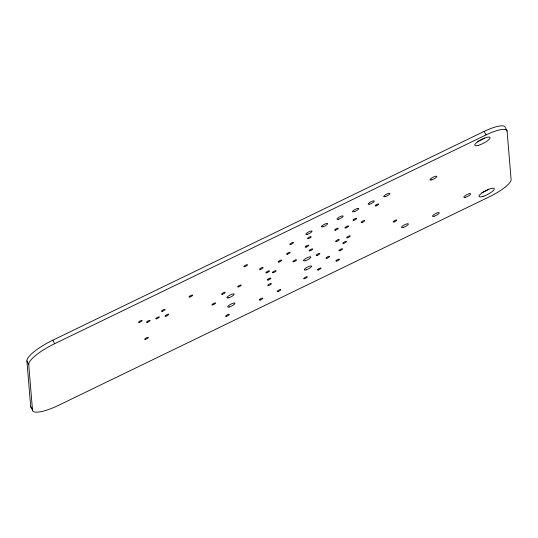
<?xml version="1.0" encoding="UTF-8"?>
<svg xmlns="http://www.w3.org/2000/svg" width="538" height="538" viewBox="0 0 538 538"><rect width="100%" height="100%" fill="white"/><g stroke="black" fill="none" stroke-linecap="round" stroke-linejoin="round"><path stroke-width="0.81" d="M31.285 407.73A28.534 7.095 -27.3 0 1 30.673 406.479L26.9 360.964A29.657 7.377 -27.3 0 1 52.805 340.191L484.207 131.38A22.946 5.703 -27.3 0 1 505.263 127.56M32.495 410.017L28.722 364.495A29.657 7.377 -27.3 0 1 54.627 343.721L486.036 134.917A22.946 5.703 -27.3 0 1 507.092 131.097L511.1 179.517A24.378 6.066 -27.3 0 1 489.802 196.592L58.682 405.262A28.534 7.095 -27.3 0 1 32.495 410.017L30.673 406.479M505.633 128.266L507.092 131.097M484.207 131.38L486.036 134.917M52.805 340.191L54.627 343.721M26.9 360.964L28.722 364.495M32.233 408.275A28.534 7.095 -27.3 0 1 31.702 408.033M488.847 189.147A8.554 2.125 -27.3 0 1 481.893 192.624M484.61 137.99A8.554 2.125 -27.3 0 1 477.657 141.467M290.762 244.366A2.051 0.511 -27.3 0 0 293.479 242.557A2.051 0.511 -27.3 0 0 290.681 243.418A2.051 0.511 -27.3 0 0 290.762 244.366M244.79 266.619A2.051 0.511 -27.3 0 0 247.507 264.81A2.051 0.511 -27.3 0 0 244.709 265.671A2.051 0.511 -27.3 0 0 244.79 266.619M162.422 311.24A2.051 0.511 -27.3 0 0 165.139 309.431A2.051 0.511 -27.3 0 0 162.341 310.291A2.051 0.511 -27.3 0 0 162.422 311.24M139.456 322.349A2.051 0.511 -27.3 0 0 142.18 320.54A2.051 0.511 -27.3 0 0 139.382 321.401A2.051 0.511 -27.3 0 0 139.456 322.349M347.595 237.762A2.051 0.511 -27.3 0 0 350.312 235.953A2.051 0.511 -27.3 0 0 347.514 236.814A2.051 0.511 -27.3 0 0 347.595 237.762M345.867 227.877A2.051 0.511 -27.3 0 0 348.584 226.068A2.051 0.511 -27.3 0 0 345.786 226.928A2.051 0.511 -27.3 0 0 345.867 227.877M318.382 269.955A2.051 0.511 -27.3 0 0 321.099 268.146A2.051 0.511 -27.3 0 0 318.301 269.007A2.051 0.511 -27.3 0 0 318.382 269.955M317.171 255.335A2.051 0.511 -27.3 0 0 319.888 253.526A2.051 0.511 -27.3 0 0 317.09 254.387A2.051 0.511 -27.3 0 0 317.171 255.335M326.969 258.2A2.051 0.511 -27.3 0 0 329.693 256.391A2.051 0.511 -27.3 0 0 326.896 257.245A2.051 0.511 -27.3 0 0 326.969 258.2M336.768 261.058A2.051 0.511 -27.3 0 0 339.491 259.249A2.051 0.511 -27.3 0 0 336.694 260.103A2.051 0.511 -27.3 0 0 336.768 261.058M268.213 279.989A2.051 0.511 -27.3 0 0 270.93 278.18A2.051 0.511 -27.3 0 0 268.132 279.04A2.051 0.511 -27.3 0 0 268.213 279.989M268.664 285.47A2.051 0.511 -27.3 0 0 271.381 283.661A2.051 0.511 -27.3 0 0 268.583 284.521A2.051 0.511 -27.3 0 0 268.664 285.47M260.204 300.016A2.051 0.511 -27.3 0 0 262.921 298.207A2.051 0.511 -27.3 0 0 260.123 299.067A2.051 0.511 -27.3 0 0 260.204 300.016M226.592 316.283A2.051 0.511 -27.3 0 0 229.309 314.474A2.051 0.511 -27.3 0 0 226.511 315.335A2.051 0.511 -27.3 0 0 226.592 316.283M166.013 316.149A2.051 0.511 -27.3 0 0 168.73 314.34A2.051 0.511 -27.3 0 0 165.933 315.201A2.051 0.511 -27.3 0 0 166.013 316.149M189.927 296.976A2.051 0.511 -27.3 0 0 192.644 295.167A2.051 0.511 -27.3 0 0 189.847 296.028A2.051 0.511 -27.3 0 0 189.927 296.976M145.623 339.323A2.051 0.511 -27.3 0 0 148.34 337.514A2.051 0.511 -27.3 0 0 145.542 338.375A2.051 0.511 -27.3 0 0 145.623 339.323M147.399 322.309A2.051 0.511 -27.3 0 0 150.115 320.5A2.051 0.511 -27.3 0 0 147.318 321.361A2.051 0.511 -27.3 0 0 147.399 322.309M304.609 278.671A2.051 0.511 -27.3 0 0 307.326 276.862A2.051 0.511 -27.3 0 0 304.528 277.722A2.051 0.511 -27.3 0 0 304.609 278.671M278.139 291.482A2.051 0.511 -27.3 0 0 280.856 289.673A2.051 0.511 -27.3 0 0 278.059 290.533A2.051 0.511 -27.3 0 0 278.139 291.482M343.735 243.351A2.051 0.511 -27.3 0 0 346.452 241.542A2.051 0.511 -27.3 0 0 343.654 242.403A2.051 0.511 -27.3 0 0 343.735 243.351M353.964 220.244A2.051 0.511 -27.3 0 0 356.681 218.428A2.051 0.511 -27.3 0 0 353.883 219.289A2.051 0.511 -27.3 0 0 353.964 220.244M266.774 272.786A2.051 0.511 -27.3 0 0 269.491 270.977A2.051 0.511 -27.3 0 0 266.693 271.838A2.051 0.511 -27.3 0 0 266.774 272.786M306.142 247.097A2.051 0.511 -27.3 0 0 308.859 245.288A2.051 0.511 -27.3 0 0 306.061 246.148A2.051 0.511 -27.3 0 0 306.142 247.097M260.419 269.377A2.051 0.511 -27.3 0 0 263.143 267.568A2.051 0.511 -27.3 0 0 260.345 268.428A2.051 0.511 -27.3 0 0 260.419 269.377M238.59 286.882A2.051 0.511 -27.3 0 0 241.306 285.073A2.051 0.511 -27.3 0 0 238.509 285.934A2.051 0.511 -27.3 0 0 238.59 286.882M222.497 294.219A2.051 0.511 -27.3 0 0 225.22 292.41A2.051 0.511 -27.3 0 0 222.423 293.271A2.051 0.511 -27.3 0 0 222.497 294.219M287.5 254.158A2.051 0.511 -27.3 0 0 290.217 252.349A2.051 0.511 -27.3 0 0 287.42 253.21A2.051 0.511 -27.3 0 0 287.5 254.158M362.087 222.429A2.051 0.511 -27.3 0 0 364.804 220.62A2.051 0.511 -27.3 0 0 362.007 221.481A2.051 0.511 -27.3 0 0 362.087 222.429M339.841 250.695A2.051 0.511 -27.3 0 0 342.558 248.886A2.051 0.511 -27.3 0 0 339.76 249.746A2.051 0.511 -27.3 0 0 339.841 250.695M308.469 238.576A2.051 0.511 -27.3 0 0 311.193 236.767A2.051 0.511 -27.3 0 0 308.395 237.628A2.051 0.511 -27.3 0 0 308.469 238.576M376.096 205.846A2.051 0.511 -27.3 0 0 378.819 204.036A2.051 0.511 -27.3 0 0 376.022 204.897A2.051 0.511 -27.3 0 0 376.096 205.846M273.338 272.631A2.051 0.511 -27.3 0 0 276.061 270.822A2.051 0.511 -27.3 0 0 273.264 271.677A2.051 0.511 -27.3 0 0 273.338 272.631M309.989 250.816A2.051 0.511 -27.3 0 0 312.706 249.007A2.051 0.511 -27.3 0 0 309.908 249.867A2.051 0.511 -27.3 0 0 309.989 250.816M279.04 261.999A2.051 0.511 -27.3 0 0 281.757 260.19A2.051 0.511 -27.3 0 0 278.96 261.051A2.051 0.511 -27.3 0 0 279.04 261.999M394.092 221.912A2.051 0.511 -27.3 0 0 396.815 220.096A2.051 0.511 -27.3 0 0 394.018 220.957A2.051 0.511 -27.3 0 0 394.092 221.912M335.604 230.123A2.051 0.511 -27.3 0 0 338.321 228.314A2.051 0.511 -27.3 0 0 335.524 229.175A2.051 0.511 -27.3 0 0 335.604 230.123M336.539 241.434A2.051 0.511 -27.3 0 0 339.263 239.625A2.051 0.511 -27.3 0 0 336.465 240.486A2.051 0.511 -27.3 0 0 336.539 241.434M434.26 216.182A3.766 0.935 -27.3 0 0 439.243 212.86A3.766 0.935 -27.3 0 0 434.119 214.44A3.766 0.935 -27.3 0 0 434.26 216.182M483.01 196.39A8.554 2.125 -27.3 0 0 494.341 188.845A8.554 2.125 -27.3 0 0 482.687 192.436A8.554 2.125 -27.3 0 0 483.01 196.39M478.773 145.233A8.554 2.125 -27.3 0 0 490.105 137.688A8.554 2.125 -27.3 0 0 478.443 141.272A8.554 2.125 -27.3 0 0 478.773 145.233M293.815 261.697A2.051 0.511 -27.3 0 0 296.532 259.888A2.051 0.511 -27.3 0 0 293.735 260.748A2.051 0.511 -27.3 0 0 293.815 261.697M156.666 318.772A2.051 0.511 -27.3 0 0 159.389 316.963A2.051 0.511 -27.3 0 0 156.592 317.824A2.051 0.511 -27.3 0 0 156.666 318.772M212.893 304.864A2.051 0.511 -27.3 0 0 215.61 303.049A2.051 0.511 -27.3 0 0 212.813 303.909A2.051 0.511 -27.3 0 0 212.893 304.864M403.318 227.386A3.827 0.948 -27.3 0 0 408.382 224.01A3.827 0.948 -27.3 0 0 403.17 225.617A3.827 0.948 -27.3 0 0 403.318 227.386M465.592 197.238A3.827 0.948 -27.3 0 0 470.656 193.868A3.827 0.948 -27.3 0 0 465.444 195.469A3.827 0.948 -27.3 0 0 465.592 197.238M431.765 179.826A3.827 0.948 -27.3 0 0 436.829 176.457A3.827 0.948 -27.3 0 0 431.617 178.058A3.827 0.948 -27.3 0 0 431.765 179.826M307.454 234.286A3.477 0.868 -27.3 0 0 312.053 231.226A3.477 0.868 -27.3 0 0 307.319 232.678A3.477 0.868 -27.3 0 0 307.454 234.286M323.022 226.754A3.477 0.868 -27.3 0 0 327.622 223.687A3.477 0.868 -27.3 0 0 322.887 225.146A3.477 0.868 -27.3 0 0 323.022 226.754M338.59 219.215A3.477 0.868 -27.3 0 0 343.197 216.148A3.477 0.868 -27.3 0 0 338.456 217.608A3.477 0.868 -27.3 0 0 338.59 219.215M354.159 211.683A3.477 0.868 -27.3 0 0 358.765 208.616A3.477 0.868 -27.3 0 0 354.024 210.076A3.477 0.868 -27.3 0 0 354.159 211.683M369.727 204.144A3.477 0.868 -27.3 0 0 374.334 201.077A3.477 0.868 -27.3 0 0 369.593 202.537A3.477 0.868 -27.3 0 0 369.727 204.144M385.295 196.612A3.477 0.868 -27.3 0 0 389.902 193.546A3.477 0.868 -27.3 0 0 385.161 194.998A3.477 0.868 -27.3 0 0 385.295 196.612M228.778 297.783A4.109 1.022 -27.3 0 0 234.212 294.165A4.109 1.022 -27.3 0 0 228.616 295.887A4.109 1.022 -27.3 0 0 228.778 297.783M305.396 260.701A4.109 1.022 -27.3 0 0 310.829 257.083A4.109 1.022 -27.3 0 0 305.234 258.805A4.109 1.022 -27.3 0 0 305.396 260.701M229.531 306.922A4.109 1.022 -27.3 0 0 234.971 303.304A4.109 1.022 -27.3 0 0 229.376 305.026A4.109 1.022 -27.3 0 0 229.531 306.922M306.149 269.834A4.109 1.022 -27.3 0 0 311.589 266.216A4.109 1.022 -27.3 0 0 305.994 267.937A4.109 1.022 -27.3 0 0 306.149 269.834"/></g></svg>
